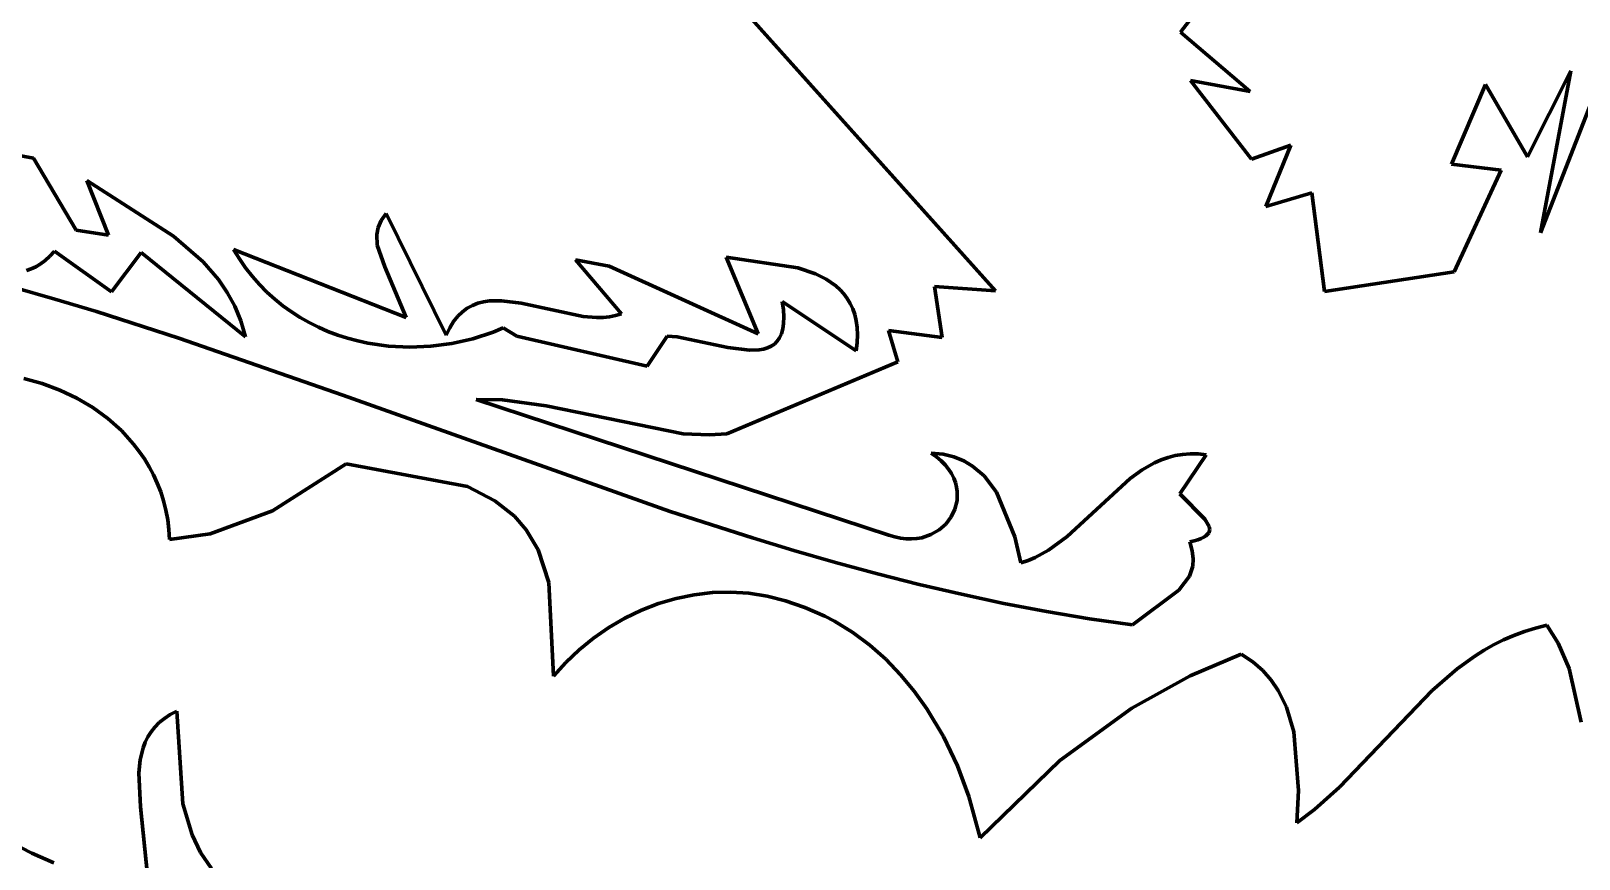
# Model space of a CAD drawing. Header units: millimetres. Extents: x 0 to 9.3, y 0 to 12.
# Drawn here: x 5.109 to 6.071, y 3.515 to 4.03 of the extents above; entities that cross this region are included whole.
import ezdxf

# ---------------------------------------------------------------- set-up
doc = ezdxf.new("R2010")
doc.units = ezdxf.units.MM
doc.layers.add('color#000000ff', color=7, linetype='CONTINUOUS', lineweight=100)
doc.layers.add('color#ffffffff', color=7, linetype='CONTINUOUS', lineweight=100)

msp = doc.modelspace()

# ---------------------------------------------------------------- linework, layer by layer
at = {"layer": 'color#000000ff'}
for p, q in [((5.70811, 3.86822), (5.52074, 4.07747)), ((5.83225, 4.04071), (5.82307, 4.02901)), ((5.82307, 4.02901), (5.8663, 3.9921)), ((6.03864, 3.95158), (6.06544, 4.0049)), ((6.06544, 4.0049), (6.04664, 3.90424)), ((5.8663, 3.9921), (5.82923, 3.999)), ((5.82923, 3.999), (5.86717, 3.95009)), ((5.99147, 3.94693), (6.01259, 3.99654)), ((6.01259, 3.99654), (6.03864, 3.95158)), ((6.04664, 3.90424), (6.07954, 3.98888)), ((5.09391, 3.95373), (5.11061, 3.95066)), ((5.86717, 3.95009), (5.89163, 3.95869)), ((5.89163, 3.95869), (5.87596, 3.92063)), ((5.11061, 3.95066), (5.13702, 3.90585)), ((6.02214, 3.94313), (5.99147, 3.94693)), ((5.99294, 3.88003), (6.02214, 3.94313)), ((5.15712, 3.90294), (5.14367, 3.93673)), ((5.14367, 3.93673), (5.19762, 3.9023)), ((5.87596, 3.92063), (5.90472, 3.92911)), ((5.90472, 3.92911), (5.91252, 3.8679)), ((5.32656, 3.91199), (5.32957, 3.91625)), ((5.32957, 3.91625), (5.36699, 3.84079)), ((5.13702, 3.90585), (5.15712, 3.90294)), ((5.32384, 3.90329), (5.3247, 3.90766)), ((5.3247, 3.90766), (5.32656, 3.91199)), ((5.19762, 3.9023), (5.21601, 3.88622)), ((5.32414, 3.89664), (5.32384, 3.90329)), ((5.32875, 3.88315), (5.32414, 3.89664)), ((5.11486, 3.8849), (5.11198, 3.88316)), ((5.11777, 3.88708), (5.11486, 3.8849)), ((5.12071, 3.88972), (5.11777, 3.88708)), ((5.12368, 3.89285), (5.12071, 3.88972)), ((5.15904, 3.86755), (5.12368, 3.89285)), ((5.17757, 3.89212), (5.15904, 3.86755)), ((5.24231, 3.83973), (5.17757, 3.89212)), ((5.21601, 3.88622), (5.22547, 3.87526)), ((5.23852, 3.8881), (5.23491, 3.89402)), ((5.23491, 3.89402), (5.34203, 3.85172)), ((5.2424, 3.88248), (5.23852, 3.8881)), ((5.47592, 3.85403), (5.44734, 3.88746)), ((5.44734, 3.88746), (5.46824, 3.88367)), ((5.56064, 3.84163), (5.54092, 3.88919)), ((5.54092, 3.88919), (5.58529, 3.88257)), ((5.10911, 3.88185), (5.10628, 3.88092)), ((5.11198, 3.88316), (5.10911, 3.88185)), ((5.22547, 3.87526), (5.23093, 3.86731)), ((5.24655, 3.87717), (5.2424, 3.88248)), ((5.25095, 3.87216), (5.24655, 3.87717)), ((5.34203, 3.85172), (5.32875, 3.88315)), ((5.46824, 3.88367), (5.56064, 3.84163)), ((5.58529, 3.88257), (5.59636, 3.87875)), ((5.59636, 3.87875), (5.60302, 3.8754)), ((5.60302, 3.8754), (5.60894, 3.8713)), ((5.91252, 3.8679), (5.99294, 3.88003)), ((5.09803, 3.87052), (5.1239, 3.86311)), ((5.23093, 3.86731), (5.23562, 3.85877)), ((5.25559, 3.86746), (5.25095, 3.87216)), ((5.26044, 3.86307), (5.25559, 3.86746)), ((5.60894, 3.8713), (5.61157, 3.86893)), ((5.61157, 3.86893), (5.61396, 3.86635)), ((5.61396, 3.86635), (5.61608, 3.86352)), ((5.67508, 3.83931), (5.67025, 3.87096)), ((5.67025, 3.87096), (5.70811, 3.86822)), ((5.1239, 3.86311), (5.14967, 3.85533)), ((5.23562, 3.85877), (5.23944, 3.84959)), ((5.26551, 3.85897), (5.26044, 3.86307)), ((5.27078, 3.85518), (5.26551, 3.85897)), ((5.37704, 3.85522), (5.38006, 3.85745)), ((5.38006, 3.85745), (5.38325, 3.8592)), ((5.38325, 3.8592), (5.38661, 3.86051)), ((5.38661, 3.86051), (5.39012, 3.86142)), ((5.39012, 3.86142), (5.39376, 3.86196)), ((5.39376, 3.86196), (5.40141, 3.86211)), ((5.40141, 3.86211), (5.41361, 3.86054)), ((5.41361, 3.86054), (5.4521, 3.85231)), ((5.62162, 3.83096), (5.57571, 3.86153)), ((5.57571, 3.86153), (5.5764, 3.85649)), ((5.5764, 3.85649), (5.57667, 3.85201)), ((5.61608, 3.86352), (5.61794, 3.86045)), ((5.61794, 3.86045), (5.61949, 3.85711)), ((5.61949, 3.85711), (5.62074, 3.8535)), ((5.14967, 3.85533), (5.20095, 3.83887)), ((5.23944, 3.84959), (5.24231, 3.83973)), ((5.27623, 3.8517), (5.27078, 3.85518)), ((5.28185, 3.84851), (5.27623, 3.8517)), ((5.28762, 3.84563), (5.28185, 3.84851)), ((5.36917, 3.8453), (5.37159, 3.84918)), ((5.37159, 3.84918), (5.37421, 3.85248)), ((5.37421, 3.85248), (5.37704, 3.85522)), ((5.4521, 3.85231), (5.46039, 3.85169)), ((5.46039, 3.85169), (5.46442, 3.85178)), ((5.46442, 3.85178), (5.46836, 3.85217)), ((5.46836, 3.85217), (5.4722, 3.85291)), ((5.4722, 3.85291), (5.47592, 3.85403)), ((5.57655, 3.84805), (5.57606, 3.84459)), ((5.57667, 3.85201), (5.57655, 3.84805)), ((5.62074, 3.8535), (5.62165, 3.84961)), ((5.62165, 3.84961), (5.62221, 3.84542)), ((5.20095, 3.83887), (5.30278, 3.80341)), ((5.29353, 3.84305), (5.28762, 3.84563)), ((5.29957, 3.84078), (5.29353, 3.84305)), ((5.30573, 3.8388), (5.29957, 3.84078)), ((5.31199, 3.83713), (5.30573, 3.8388)), ((5.31833, 3.83576), (5.31199, 3.83713)), ((5.36699, 3.84079), (5.36917, 3.8453)), ((5.38351, 3.83853), (5.37055, 3.83558)), ((5.39622, 3.84267), (5.38351, 3.83853)), ((5.40244, 3.84519), (5.39622, 3.84267)), ((5.41082, 3.84015), (5.40244, 3.84519)), ((5.49183, 3.82153), (5.41082, 3.84015)), ((5.50429, 3.84), (5.49183, 3.82153)), ((5.51039, 3.8396), (5.50429, 3.84)), ((5.5419, 3.83313), (5.51039, 3.8396)), ((5.57256, 3.83692), (5.5708, 3.83518)), ((5.57404, 3.83905), (5.57256, 3.83692)), ((5.57522, 3.8416), (5.57404, 3.83905)), ((5.57606, 3.84459), (5.57522, 3.8416)), ((5.62221, 3.84542), (5.62241, 3.84093)), ((5.62241, 3.84093), (5.62222, 3.83611)), ((5.6475, 3.8241), (5.64174, 3.84365)), ((5.64174, 3.84365), (5.67508, 3.83931)), ((5.33122, 3.83392), (5.31833, 3.83576)), ((5.34429, 3.83327), (5.33122, 3.83392)), ((5.35744, 3.83383), (5.34429, 3.83327)), ((5.37055, 3.83558), (5.35744, 3.83383)), ((5.55532, 3.83137), (5.5419, 3.83313)), ((5.56126, 3.83156), (5.55532, 3.83137)), ((5.56397, 3.83202), (5.56126, 3.83156)), ((5.56648, 3.83276), (5.56397, 3.83202)), ((5.56876, 3.8338), (5.56648, 3.83276)), ((5.5708, 3.83518), (5.56876, 3.8338)), ((5.62222, 3.83611), (5.62162, 3.83096)), ((5.5413, 3.77949), (5.6475, 3.8241)), ((5.116, 3.81072), (5.10464, 3.81388)), ((5.12698, 3.80663), (5.116, 3.81072)), ((5.13749, 3.80162), (5.12698, 3.80663)), ((5.14742, 3.79572), (5.13749, 3.80162)), ((5.30278, 3.80341), (5.50601, 3.73119)), ((5.6419, 3.71649), (5.38562, 3.80082)), ((5.38562, 3.80082), (5.40201, 3.80048)), ((5.40201, 3.80048), (5.42895, 3.79673)), ((5.15669, 3.78897), (5.14742, 3.79572)), ((5.16519, 3.78139), (5.15669, 3.78897)), ((5.42895, 3.79673), (5.51423, 3.77937)), ((5.17283, 3.773), (5.16519, 3.78139)), ((5.51423, 3.77937), (5.53042, 3.77882)), ((5.53042, 3.77882), (5.5413, 3.77949)), ((5.1763, 3.76852), (5.17283, 3.773)), ((5.17951, 3.76384), (5.1763, 3.76852)), ((5.18246, 3.75897), (5.17951, 3.76384)), ((5.30486, 3.76071), (5.25905, 3.73165)), ((5.3802, 3.7466), (5.30486, 3.76071)), ((5.67559, 3.76672), (5.66819, 3.76742)), ((5.66819, 3.76742), (5.6715, 3.76509)), ((5.6715, 3.76509), (5.6744, 3.76263)), ((5.6744, 3.76263), (5.6769, 3.76007)), ((5.68231, 3.76508), (5.67559, 3.76672)), ((5.6769, 3.76007), (5.67903, 3.75742)), ((5.68839, 3.76261), (5.68231, 3.76508)), ((5.69386, 3.75936), (5.68839, 3.76261)), ((5.80701, 3.76144), (5.79916, 3.75698)), ((5.81112, 3.76325), (5.80701, 3.76144)), ((5.81536, 3.76474), (5.81112, 3.76325)), ((5.81975, 3.76588), (5.81536, 3.76474)), ((5.8243, 3.76665), (5.81975, 3.76588)), ((5.82265, 3.74206), (5.83908, 3.76639)), ((5.82903, 3.76701), (5.8243, 3.76665)), ((5.83396, 3.76693), (5.82903, 3.76701)), ((5.83908, 3.76639), (5.83396, 3.76693)), ((5.18514, 3.75392), (5.18246, 3.75897)), ((5.18753, 3.74869), (5.18514, 3.75392)), ((5.67903, 3.75742), (5.68079, 3.7547)), ((5.68079, 3.7547), (5.68219, 3.75192)), ((5.68219, 3.75192), (5.68325, 3.74912)), ((5.70102, 3.75323), (5.69386, 3.75936)), ((5.70877, 3.74313), (5.70102, 3.75323)), ((5.79169, 3.75159), (5.75264, 3.7156)), ((5.79916, 3.75698), (5.79169, 3.75159)), ((5.18962, 3.74328), (5.18753, 3.74869)), ((5.19139, 3.73769), (5.18962, 3.74328)), ((5.39709, 3.73779), (5.3802, 3.7466)), ((5.68325, 3.74912), (5.68397, 3.7463)), ((5.68397, 3.7463), (5.68437, 3.74349)), ((5.68437, 3.74349), (5.68424, 3.73795)), ((5.72022, 3.71544), (5.70877, 3.74313)), ((5.83812, 3.7263), (5.82265, 3.74206)), ((5.19285, 3.73194), (5.19139, 3.73769)), ((5.19397, 3.72601), (5.19285, 3.73194)), ((5.25905, 3.73165), (5.2204, 3.71723)), ((5.40931, 3.72822), (5.39709, 3.73779)), ((5.50601, 3.73119), (5.55724, 3.7147)), ((5.68296, 3.73265), (5.6806, 3.72774)), ((5.68424, 3.73795), (5.68296, 3.73265)), ((5.19474, 3.71992), (5.19397, 3.72601)), ((5.41665, 3.71976), (5.40931, 3.72822)), ((5.67728, 3.72336), (5.67306, 3.71965)), ((5.6806, 3.72774), (5.67728, 3.72336)), ((5.8409, 3.72189), (5.83812, 3.7263)), ((5.84122, 3.71982), (5.8409, 3.72189)), ((5.19515, 3.71367), (5.19474, 3.71992)), ((5.2204, 3.71723), (5.19515, 3.71367)), ((5.424, 3.70737), (5.41665, 3.71976)), ((5.55724, 3.7147), (5.58297, 3.70691)), ((5.64558, 3.71535), (5.6419, 3.71649)), ((5.64918, 3.71458), (5.64558, 3.71535)), ((5.65266, 3.71417), (5.64918, 3.71458)), ((5.65602, 3.7141), (5.65266, 3.71417)), ((5.65925, 3.71434), (5.65602, 3.7141)), ((5.66235, 3.71488), (5.65925, 3.71434)), ((5.66806, 3.71678), (5.66235, 3.71488)), ((5.67306, 3.71965), (5.66806, 3.71678)), ((5.72394, 3.6992), (5.72022, 3.71544)), ((5.75264, 3.7156), (5.74109, 3.70714)), ((5.82875, 3.71228), (5.83153, 3.71293)), ((5.83038, 3.70675), (5.82875, 3.71228)), ((5.83153, 3.71293), (5.83391, 3.71364)), ((5.83391, 3.71364), (5.83592, 3.71439)), ((5.83592, 3.71439), (5.83757, 3.7152)), ((5.83757, 3.7152), (5.83889, 3.71604)), ((5.83889, 3.71604), (5.8406, 3.71786)), ((5.8406, 3.71786), (5.84122, 3.71982)), ((5.4307, 3.68699), (5.424, 3.70737)), ((5.58297, 3.70691), (5.60881, 3.69948)), ((5.73281, 3.7026), (5.72845, 3.70075)), ((5.74109, 3.70714), (5.73281, 3.7026)), ((5.83098, 3.70171), (5.83038, 3.70675)), ((5.60881, 3.69948), (5.63476, 3.69244)), ((5.63476, 3.69244), (5.66082, 3.68583)), ((5.72845, 3.70075), (5.72394, 3.6992)), ((5.8286, 3.69098), (5.83063, 3.69712)), ((5.83063, 3.69712), (5.83098, 3.70171)), ((5.43355, 3.62883), (5.4307, 3.68699)), ((5.66082, 3.68583), (5.68702, 3.6797)), ((5.82201, 3.68228), (5.8286, 3.69098)), ((5.49889, 3.67388), (5.48823, 3.66975)), ((5.50983, 3.67712), (5.49889, 3.67388)), ((5.52098, 3.67944), (5.50983, 3.67712)), ((5.53227, 3.68078), (5.52098, 3.67944)), ((5.54364, 3.68112), (5.53227, 3.68078)), ((5.55503, 3.6804), (5.54364, 3.68112)), ((5.56638, 3.67858), (5.55503, 3.6804)), ((5.57761, 3.67562), (5.56638, 3.67858)), ((5.58317, 3.6737), (5.57761, 3.67562)), ((5.58967, 3.67143), (5.58317, 3.6737)), ((5.68702, 3.6797), (5.71336, 3.67408)), ((5.71336, 3.67408), (5.73985, 3.66901)), ((5.79333, 3.6607), (5.82201, 3.68228)), ((5.4779, 3.66479), (5.46797, 3.65902)), ((5.48823, 3.66975), (5.4779, 3.66479)), ((5.59599, 3.66887), (5.58967, 3.67143)), ((5.60213, 3.66604), (5.59599, 3.66887)), ((5.60808, 3.66294), (5.60213, 3.66604)), ((5.73985, 3.66901), (5.7665, 3.66454)), ((5.7665, 3.66454), (5.79333, 3.6607)), ((5.46797, 3.65902), (5.45851, 3.6525)), ((5.61945, 3.65597), (5.60808, 3.66294)), ((5.6301, 3.64806), (5.61945, 3.65597)), ((6.03004, 3.65419), (6.02367, 3.65141)), ((6.03665, 3.65664), (6.03004, 3.65419)), ((6.04352, 3.65875), (6.03665, 3.65664)), ((6.05065, 3.66048), (6.04352, 3.65875)), ((6.05757, 3.64927), (6.05065, 3.66048)), ((5.44958, 3.64527), (5.44124, 3.63736)), ((5.45851, 3.6525), (5.44958, 3.64527)), ((5.64002, 3.63929), (5.6301, 3.64806)), ((6.01159, 3.64495), (6.00584, 3.64131)), ((6.01753, 3.64832), (6.01159, 3.64495)), ((6.02367, 3.65141), (6.01753, 3.64832)), ((6.06444, 3.63359), (6.05757, 3.64927)), ((5.44124, 3.63736), (5.43355, 3.62883)), ((5.64922, 3.62973), (5.64002, 3.63929)), ((5.8607, 3.64256), (5.82899, 3.62902)), ((5.86789, 3.63779), (5.8607, 3.64256)), ((5.8741, 3.6324), (5.86789, 3.63779)), ((6.00584, 3.64131), (5.99485, 3.63334)), ((5.6577, 3.61948), (5.64922, 3.62973)), ((5.82899, 3.62902), (5.79284, 3.60889)), ((5.87938, 3.62644), (5.8741, 3.6324)), ((5.88381, 3.61998), (5.87938, 3.62644)), ((5.99485, 3.63334), (5.97941, 3.61992)), ((6.0719, 3.60035), (6.06444, 3.63359)), ((5.66547, 3.6086), (5.6577, 3.61948)), ((5.88899, 3.60949), (5.88381, 3.61998)), ((5.97941, 3.61992), (5.92184, 3.5598)), ((5.19558, 3.60492), (5.19968, 3.60702)), ((5.19968, 3.60702), (5.20345, 3.5496)), ((5.67578, 3.59129), (5.66547, 3.6086)), ((5.79284, 3.60889), (5.74817, 3.57635)), ((5.89353, 3.59434), (5.88899, 3.60949)), ((5.18364, 3.59424), (5.18601, 3.59723)), ((5.18601, 3.59723), (5.18877, 3.60002)), ((5.18877, 3.60002), (5.19196, 3.60258)), ((5.19196, 3.60258), (5.19558, 3.60492)), ((5.17867, 3.58421), (5.18, 3.58772)), ((5.18, 3.58772), (5.18165, 3.59107)), ((5.18165, 3.59107), (5.18364, 3.59424)), ((5.68449, 3.57305), (5.67578, 3.59129)), ((5.89637, 3.55782), (5.89353, 3.59434)), ((5.17688, 3.57676), (5.17867, 3.58421)), ((5.17608, 3.56883), (5.17688, 3.57676)), ((5.17709, 3.54763), (5.17608, 3.56883)), ((5.6916, 3.55414), (5.68449, 3.57305)), ((5.74817, 3.57635), (5.69862, 3.52836)), ((5.89529, 3.53774), (5.89637, 3.55782)), ((5.92184, 3.5598), (5.90633, 3.54604)), ((5.20345, 3.5496), (5.20917, 3.5302)), ((5.69862, 3.52836), (5.6916, 3.55414)), ((5.1815, 3.50519), (5.17709, 3.54763)), ((5.90633, 3.54604), (5.89529, 3.53774)), ((5.20917, 3.5302), (5.2144, 3.51933)), ((5.09629, 3.52563), (5.1095, 3.51877)), ((5.2144, 3.51933), (5.22124, 3.50924)), ((5.1095, 3.51877), (5.12329, 3.51283))]:
    msp.add_line(p, q, dxfattribs=at)
at = {"layer": 'color#ffffffff'}
for p, q in [((5.52074, 4.07747), (5.70811, 3.86822)), ((5.82307, 4.02901), (5.83225, 4.04071)), ((5.8663, 3.9921), (5.82307, 4.02901)), ((6.06544, 4.0049), (6.03864, 3.95158)), ((6.04664, 3.90424), (6.06544, 4.0049)), ((5.86717, 3.95009), (5.82923, 3.999)), ((5.82923, 3.999), (5.8663, 3.9921)), ((6.01259, 3.99654), (5.99147, 3.94693)), ((6.03864, 3.95158), (6.01259, 3.99654)), ((6.07954, 3.98888), (6.04664, 3.90424)), ((5.11061, 3.95066), (5.09391, 3.95373)), ((5.89163, 3.95869), (5.86717, 3.95009)), ((5.87596, 3.92063), (5.89163, 3.95869)), ((5.13702, 3.90585), (5.11061, 3.95066)), ((5.99147, 3.94693), (6.02214, 3.94313)), ((6.02214, 3.94313), (5.99294, 3.88003)), ((5.19762, 3.9023), (5.14367, 3.93673)), ((5.14367, 3.93673), (5.15712, 3.90294)), ((5.90472, 3.92911), (5.87596, 3.92063)), ((5.91252, 3.8679), (5.90472, 3.92911)), ((5.32957, 3.91625), (5.32656, 3.91199)), ((5.36699, 3.84079), (5.32957, 3.91625)), ((5.15712, 3.90294), (5.13702, 3.90585)), ((5.3247, 3.90766), (5.32384, 3.90329)), ((5.32656, 3.91199), (5.3247, 3.90766)), ((5.21601, 3.88622), (5.19762, 3.9023)), ((5.32384, 3.90329), (5.32414, 3.89664)), ((5.32414, 3.89664), (5.32875, 3.88315)), ((5.11198, 3.88316), (5.11486, 3.8849)), ((5.11486, 3.8849), (5.11777, 3.88708)), ((5.11777, 3.88708), (5.12071, 3.88972)), ((5.12071, 3.88972), (5.12368, 3.89285)), ((5.12368, 3.89285), (5.15904, 3.86755)), ((5.15904, 3.86755), (5.17757, 3.89212)), ((5.17757, 3.89212), (5.24231, 3.83973)), ((5.22547, 3.87526), (5.21601, 3.88622)), ((5.34203, 3.85172), (5.23491, 3.89402)), ((5.23491, 3.89402), (5.23852, 3.8881)), ((5.23852, 3.8881), (5.2424, 3.88248)), ((5.46824, 3.88367), (5.44734, 3.88746)), ((5.44734, 3.88746), (5.47592, 3.85403)), ((5.58529, 3.88257), (5.54092, 3.88919)), ((5.54092, 3.88919), (5.56064, 3.84163)), ((5.10628, 3.88092), (5.10911, 3.88185)), ((5.10911, 3.88185), (5.11198, 3.88316)), ((5.23093, 3.86731), (5.22547, 3.87526)), ((5.2424, 3.88248), (5.24655, 3.87717)), ((5.24655, 3.87717), (5.25095, 3.87216)), ((5.32875, 3.88315), (5.34203, 3.85172)), ((5.56064, 3.84163), (5.46824, 3.88367)), ((5.59636, 3.87875), (5.58529, 3.88257)), ((5.60302, 3.8754), (5.59636, 3.87875)), ((5.60894, 3.8713), (5.60302, 3.8754)), ((5.99294, 3.88003), (5.91252, 3.8679)), ((5.1239, 3.86311), (5.09803, 3.87052)), ((5.23562, 3.85877), (5.23093, 3.86731)), ((5.25095, 3.87216), (5.25559, 3.86746)), ((5.25559, 3.86746), (5.26044, 3.86307)), ((5.61157, 3.86893), (5.60894, 3.8713)), ((5.61396, 3.86635), (5.61157, 3.86893)), ((5.61608, 3.86352), (5.61396, 3.86635)), ((5.70811, 3.86822), (5.67025, 3.87096)), ((5.67025, 3.87096), (5.67508, 3.83931)), ((5.14967, 3.85533), (5.1239, 3.86311)), ((5.23944, 3.84959), (5.23562, 3.85877)), ((5.26044, 3.86307), (5.26551, 3.85897)), ((5.26551, 3.85897), (5.27078, 3.85518)), ((5.38006, 3.85745), (5.37704, 3.85522)), ((5.38325, 3.8592), (5.38006, 3.85745)), ((5.38661, 3.86051), (5.38325, 3.8592)), ((5.39012, 3.86142), (5.38661, 3.86051)), ((5.39376, 3.86196), (5.39012, 3.86142)), ((5.40141, 3.86211), (5.39376, 3.86196)), ((5.41361, 3.86054), (5.40141, 3.86211)), ((5.4521, 3.85231), (5.41361, 3.86054)), ((5.5764, 3.85649), (5.57571, 3.86153)), ((5.57571, 3.86153), (5.62162, 3.83096)), ((5.57667, 3.85201), (5.5764, 3.85649)), ((5.61794, 3.86045), (5.61608, 3.86352)), ((5.61949, 3.85711), (5.61794, 3.86045)), ((5.62074, 3.8535), (5.61949, 3.85711)), ((5.20095, 3.83887), (5.14967, 3.85533)), ((5.24231, 3.83973), (5.23944, 3.84959)), ((5.27078, 3.85518), (5.27623, 3.8517)), ((5.27623, 3.8517), (5.28185, 3.84851)), ((5.28185, 3.84851), (5.28762, 3.84563)), ((5.37159, 3.84918), (5.36917, 3.8453)), ((5.37421, 3.85248), (5.37159, 3.84918)), ((5.37704, 3.85522), (5.37421, 3.85248)), ((5.46039, 3.85169), (5.4521, 3.85231)), ((5.46442, 3.85178), (5.46039, 3.85169)), ((5.46836, 3.85217), (5.46442, 3.85178)), ((5.4722, 3.85291), (5.46836, 3.85217)), ((5.47592, 3.85403), (5.4722, 3.85291)), ((5.57606, 3.84459), (5.57655, 3.84805)), ((5.57655, 3.84805), (5.57667, 3.85201)), ((5.62165, 3.84961), (5.62074, 3.8535)), ((5.62221, 3.84542), (5.62165, 3.84961)), ((5.30278, 3.80341), (5.20095, 3.83887)), ((5.28762, 3.84563), (5.29353, 3.84305)), ((5.29353, 3.84305), (5.29957, 3.84078)), ((5.29957, 3.84078), (5.30573, 3.8388)), ((5.30573, 3.8388), (5.31199, 3.83713)), ((5.31199, 3.83713), (5.31833, 3.83576)), ((5.36917, 3.8453), (5.36699, 3.84079)), ((5.37055, 3.83558), (5.38351, 3.83853)), ((5.38351, 3.83853), (5.39622, 3.84267)), ((5.39622, 3.84267), (5.40244, 3.84519)), ((5.40244, 3.84519), (5.41082, 3.84015)), ((5.41082, 3.84015), (5.49183, 3.82153)), ((5.49183, 3.82153), (5.50429, 3.84)), ((5.50429, 3.84), (5.51039, 3.8396)), ((5.51039, 3.8396), (5.5419, 3.83313)), ((5.5708, 3.83518), (5.57256, 3.83692)), ((5.57256, 3.83692), (5.57404, 3.83905)), ((5.57404, 3.83905), (5.57522, 3.8416)), ((5.57522, 3.8416), (5.57606, 3.84459)), ((5.62241, 3.84093), (5.62221, 3.84542)), ((5.62222, 3.83611), (5.62241, 3.84093)), ((5.67508, 3.83931), (5.64174, 3.84365)), ((5.64174, 3.84365), (5.6475, 3.8241)), ((5.31833, 3.83576), (5.33122, 3.83392)), ((5.33122, 3.83392), (5.34429, 3.83327)), ((5.34429, 3.83327), (5.35744, 3.83383)), ((5.35744, 3.83383), (5.37055, 3.83558)), ((5.5419, 3.83313), (5.55532, 3.83137)), ((5.55532, 3.83137), (5.56126, 3.83156)), ((5.56126, 3.83156), (5.56397, 3.83202)), ((5.56397, 3.83202), (5.56648, 3.83276)), ((5.56648, 3.83276), (5.56876, 3.8338)), ((5.56876, 3.8338), (5.5708, 3.83518)), ((5.62162, 3.83096), (5.62222, 3.83611)), ((5.6475, 3.8241), (5.5413, 3.77949)), ((5.10464, 3.81388), (5.116, 3.81072)), ((5.116, 3.81072), (5.12698, 3.80663)), ((5.12698, 3.80663), (5.13749, 3.80162)), ((5.13749, 3.80162), (5.14742, 3.79572)), ((5.50601, 3.73119), (5.30278, 3.80341)), ((5.40201, 3.80048), (5.38562, 3.80082)), ((5.38562, 3.80082), (5.6419, 3.71649)), ((5.42895, 3.79673), (5.40201, 3.80048)), ((5.14742, 3.79572), (5.15669, 3.78897)), ((5.15669, 3.78897), (5.16519, 3.78139)), ((5.51423, 3.77937), (5.42895, 3.79673)), ((5.16519, 3.78139), (5.17283, 3.773)), ((5.53042, 3.77882), (5.51423, 3.77937)), ((5.5413, 3.77949), (5.53042, 3.77882)), ((5.17283, 3.773), (5.1763, 3.76852)), ((5.1763, 3.76852), (5.17951, 3.76384)), ((5.17951, 3.76384), (5.18246, 3.75897)), ((5.25905, 3.73165), (5.30486, 3.76071)), ((5.30486, 3.76071), (5.3802, 3.7466)), ((5.6715, 3.76509), (5.66819, 3.76742)), ((5.66819, 3.76742), (5.67559, 3.76672)), ((5.6744, 3.76263), (5.6715, 3.76509)), ((5.6769, 3.76007), (5.6744, 3.76263)), ((5.67559, 3.76672), (5.68231, 3.76508)), ((5.67903, 3.75742), (5.6769, 3.76007)), ((5.68231, 3.76508), (5.68839, 3.76261)), ((5.68839, 3.76261), (5.69386, 3.75936)), ((5.79916, 3.75698), (5.80701, 3.76144)), ((5.80701, 3.76144), (5.81112, 3.76325)), ((5.81112, 3.76325), (5.81536, 3.76474)), ((5.81536, 3.76474), (5.81975, 3.76588)), ((5.81975, 3.76588), (5.8243, 3.76665)), ((5.83908, 3.76639), (5.82265, 3.74206)), ((5.8243, 3.76665), (5.82903, 3.76701)), ((5.82903, 3.76701), (5.83396, 3.76693)), ((5.83396, 3.76693), (5.83908, 3.76639)), ((5.18246, 3.75897), (5.18514, 3.75392)), ((5.18514, 3.75392), (5.18753, 3.74869)), ((5.68079, 3.7547), (5.67903, 3.75742)), ((5.68219, 3.75192), (5.68079, 3.7547)), ((5.68325, 3.74912), (5.68219, 3.75192)), ((5.69386, 3.75936), (5.70102, 3.75323)), ((5.70102, 3.75323), (5.70877, 3.74313)), ((5.75264, 3.7156), (5.79169, 3.75159)), ((5.79169, 3.75159), (5.79916, 3.75698)), ((5.18753, 3.74869), (5.18962, 3.74328)), ((5.18962, 3.74328), (5.19139, 3.73769)), ((5.3802, 3.7466), (5.39709, 3.73779)), ((5.68397, 3.7463), (5.68325, 3.74912)), ((5.68437, 3.74349), (5.68397, 3.7463)), ((5.68424, 3.73795), (5.68437, 3.74349)), ((5.70877, 3.74313), (5.72022, 3.71544)), ((5.82265, 3.74206), (5.83812, 3.7263)), ((5.19139, 3.73769), (5.19285, 3.73194)), ((5.19285, 3.73194), (5.19397, 3.72601)), ((5.2204, 3.71723), (5.25905, 3.73165)), ((5.39709, 3.73779), (5.40931, 3.72822)), ((5.55724, 3.7147), (5.50601, 3.73119)), ((5.6806, 3.72774), (5.68296, 3.73265)), ((5.68296, 3.73265), (5.68424, 3.73795)), ((5.19397, 3.72601), (5.19474, 3.71992)), ((5.40931, 3.72822), (5.41665, 3.71976)), ((5.67306, 3.71965), (5.67728, 3.72336)), ((5.67728, 3.72336), (5.6806, 3.72774)), ((5.83812, 3.7263), (5.8409, 3.72189)), ((5.8409, 3.72189), (5.84122, 3.71982)), ((5.19474, 3.71992), (5.19515, 3.71367)), ((5.19515, 3.71367), (5.2204, 3.71723)), ((5.41665, 3.71976), (5.424, 3.70737)), ((5.58297, 3.70691), (5.55724, 3.7147)), ((5.6419, 3.71649), (5.64558, 3.71535)), ((5.64558, 3.71535), (5.64918, 3.71458)), ((5.64918, 3.71458), (5.65266, 3.71417)), ((5.65266, 3.71417), (5.65602, 3.7141)), ((5.65602, 3.7141), (5.65925, 3.71434)), ((5.65925, 3.71434), (5.66235, 3.71488)), ((5.66235, 3.71488), (5.66806, 3.71678)), ((5.66806, 3.71678), (5.67306, 3.71965)), ((5.72022, 3.71544), (5.72394, 3.6992)), ((5.74109, 3.70714), (5.75264, 3.7156)), ((5.83153, 3.71293), (5.82875, 3.71228)), ((5.82875, 3.71228), (5.83038, 3.70675)), ((5.83391, 3.71364), (5.83153, 3.71293)), ((5.83592, 3.71439), (5.83391, 3.71364)), ((5.83757, 3.7152), (5.83592, 3.71439)), ((5.83889, 3.71604), (5.83757, 3.7152)), ((5.8406, 3.71786), (5.83889, 3.71604)), ((5.84122, 3.71982), (5.8406, 3.71786)), ((5.424, 3.70737), (5.4307, 3.68699)), ((5.60881, 3.69948), (5.58297, 3.70691)), ((5.72845, 3.70075), (5.73281, 3.7026)), ((5.73281, 3.7026), (5.74109, 3.70714)), ((5.83038, 3.70675), (5.83098, 3.70171)), ((5.63476, 3.69244), (5.60881, 3.69948)), ((5.66082, 3.68583), (5.63476, 3.69244)), ((5.72394, 3.6992), (5.72845, 3.70075)), ((5.83063, 3.69712), (5.8286, 3.69098)), ((5.83098, 3.70171), (5.83063, 3.69712)), ((5.4307, 3.68699), (5.43355, 3.62883)), ((5.68702, 3.6797), (5.66082, 3.68583)), ((5.8286, 3.69098), (5.82201, 3.68228)), ((5.48823, 3.66975), (5.49889, 3.67388)), ((5.49889, 3.67388), (5.50983, 3.67712)), ((5.50983, 3.67712), (5.52098, 3.67944)), ((5.52098, 3.67944), (5.53227, 3.68078)), ((5.53227, 3.68078), (5.54364, 3.68112)), ((5.54364, 3.68112), (5.55503, 3.6804)), ((5.55503, 3.6804), (5.56638, 3.67858)), ((5.56638, 3.67858), (5.57761, 3.67562)), ((5.57761, 3.67562), (5.58317, 3.6737)), ((5.58317, 3.6737), (5.58967, 3.67143)), ((5.71336, 3.67408), (5.68702, 3.6797)), ((5.73985, 3.66901), (5.71336, 3.67408)), ((5.82201, 3.68228), (5.79333, 3.6607)), ((5.46797, 3.65902), (5.4779, 3.66479)), ((5.4779, 3.66479), (5.48823, 3.66975)), ((5.58967, 3.67143), (5.59599, 3.66887)), ((5.59599, 3.66887), (5.60213, 3.66604)), ((5.60213, 3.66604), (5.60808, 3.66294)), ((5.7665, 3.66454), (5.73985, 3.66901)), ((5.79333, 3.6607), (5.7665, 3.66454)), ((5.45851, 3.6525), (5.46797, 3.65902)), ((5.60808, 3.66294), (5.61945, 3.65597)), ((5.61945, 3.65597), (5.6301, 3.64806)), ((6.02367, 3.65141), (6.03004, 3.65419)), ((6.03004, 3.65419), (6.03665, 3.65664)), ((6.03665, 3.65664), (6.04352, 3.65875)), ((6.04352, 3.65875), (6.05065, 3.66048)), ((6.05065, 3.66048), (6.05757, 3.64927)), ((5.44124, 3.63736), (5.44958, 3.64527)), ((5.44958, 3.64527), (5.45851, 3.6525)), ((5.6301, 3.64806), (5.64002, 3.63929)), ((6.00584, 3.64131), (6.01159, 3.64495)), ((6.01159, 3.64495), (6.01753, 3.64832)), ((6.01753, 3.64832), (6.02367, 3.65141)), ((6.05757, 3.64927), (6.06444, 3.63359)), ((5.43355, 3.62883), (5.44124, 3.63736)), ((5.64002, 3.63929), (5.64922, 3.62973)), ((5.82899, 3.62902), (5.8607, 3.64256)), ((5.8607, 3.64256), (5.86789, 3.63779)), ((5.86789, 3.63779), (5.8741, 3.6324)), ((5.99485, 3.63334), (6.00584, 3.64131)), ((5.64922, 3.62973), (5.6577, 3.61948)), ((5.79284, 3.60889), (5.82899, 3.62902)), ((5.8741, 3.6324), (5.87938, 3.62644)), ((5.87938, 3.62644), (5.88381, 3.61998)), ((5.97941, 3.61992), (5.99485, 3.63334)), ((6.06444, 3.63359), (6.0719, 3.60035)), ((5.6577, 3.61948), (5.66547, 3.6086)), ((5.88381, 3.61998), (5.88899, 3.60949)), ((5.92184, 3.5598), (5.97941, 3.61992)), ((5.19968, 3.60702), (5.19558, 3.60492)), ((5.20345, 3.5496), (5.19968, 3.60702)), ((5.66547, 3.6086), (5.67578, 3.59129)), ((5.74817, 3.57635), (5.79284, 3.60889)), ((5.88899, 3.60949), (5.89353, 3.59434)), ((5.18601, 3.59723), (5.18364, 3.59424)), ((5.18877, 3.60002), (5.18601, 3.59723)), ((5.19196, 3.60258), (5.18877, 3.60002)), ((5.19558, 3.60492), (5.19196, 3.60258)), ((5.18, 3.58772), (5.17867, 3.58421)), ((5.18165, 3.59107), (5.18, 3.58772)), ((5.18364, 3.59424), (5.18165, 3.59107)), ((5.67578, 3.59129), (5.68449, 3.57305)), ((5.89353, 3.59434), (5.89637, 3.55782)), ((5.17867, 3.58421), (5.17688, 3.57676)), ((5.17688, 3.57676), (5.17608, 3.56883)), ((5.17608, 3.56883), (5.17709, 3.54763)), ((5.68449, 3.57305), (5.6916, 3.55414)), ((5.69862, 3.52836), (5.74817, 3.57635)), ((5.89637, 3.55782), (5.89529, 3.53774)), ((5.90633, 3.54604), (5.92184, 3.5598)), ((5.20917, 3.5302), (5.20345, 3.5496)), ((5.6916, 3.55414), (5.69862, 3.52836)), ((5.17709, 3.54763), (5.1815, 3.50519)), ((5.89529, 3.53774), (5.90633, 3.54604)), ((5.2144, 3.51933), (5.20917, 3.5302)), ((5.1095, 3.51877), (5.09629, 3.52563)), ((5.22124, 3.50924), (5.2144, 3.51933)), ((5.12329, 3.51283), (5.1095, 3.51877))]:
    msp.add_line(p, q, dxfattribs=at)

doc.saveas('drawing.dxf')
